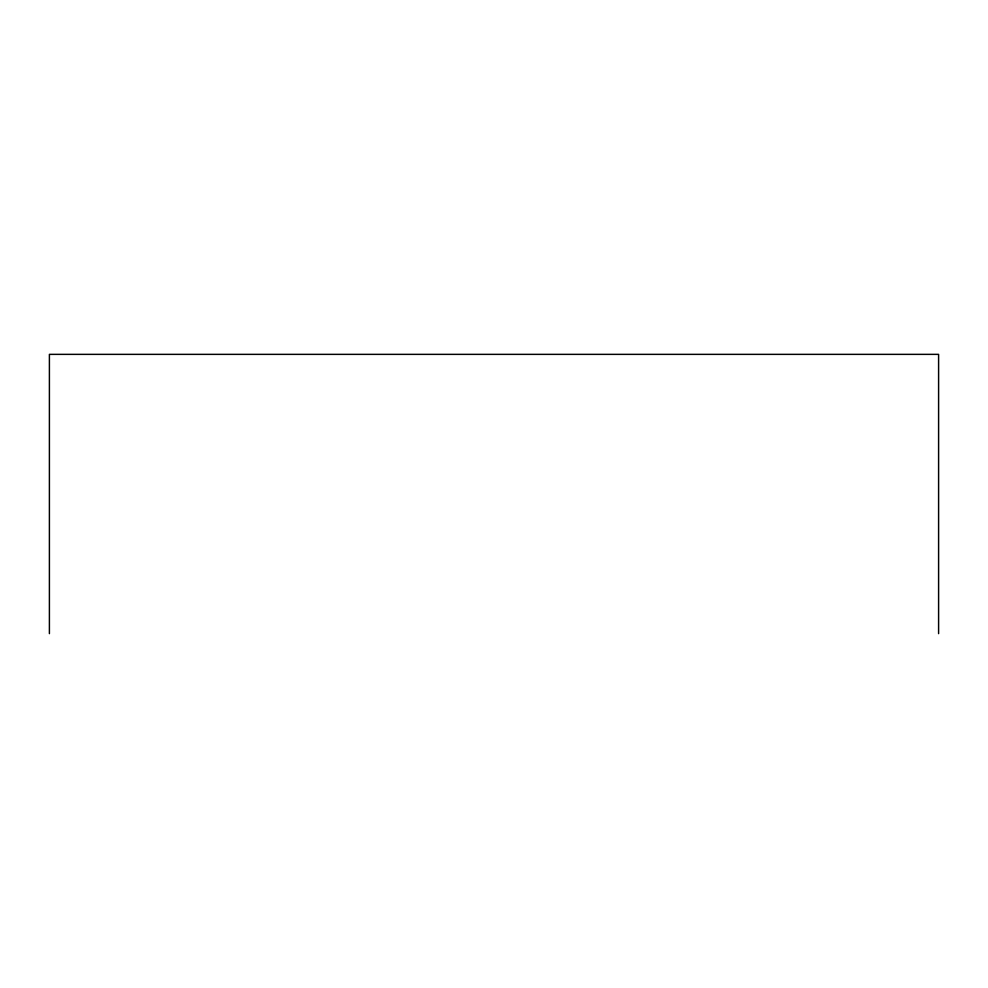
<?xml version="1.0" encoding="UTF-8"?>
<svg xmlns="http://www.w3.org/2000/svg" width="988" height="988" viewBox="0 0 988 988"><rect width="100%" height="100%" fill="white"/><g stroke="black" fill="none" stroke-linecap="round" stroke-linejoin="round"><path stroke-width="1.48" d="M938.6 633.641L938.6 354.359L49.4 354.359L49.4 633.641"/></g></svg>
